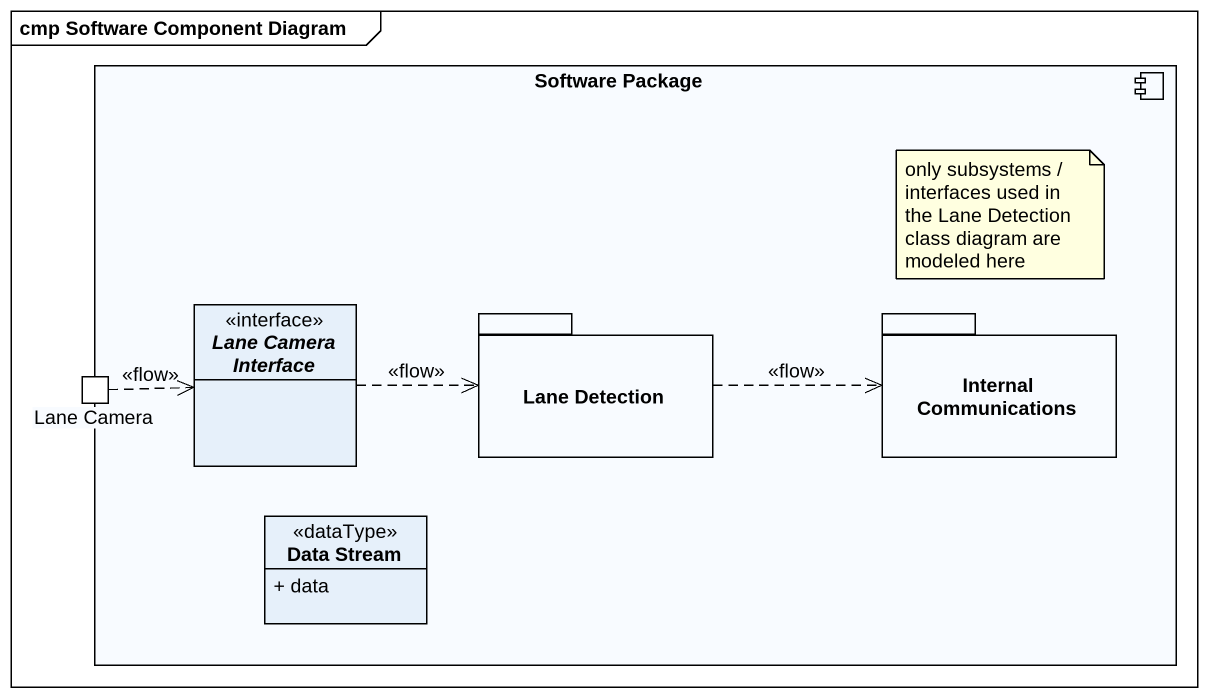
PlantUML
@startuml
mainframe cmp Software Component Diagram
allowmixing
hide circle
hide empty members
skinparam classAttributeIconSize 0
component "Software Package" as Software_Package {
  interface "Lane Camera Interface" as Lane_Camera_Interface
  package "Lane Detection" as Lane_Detection {
  }
  package "Internal Communications" as Internal_Communications {
  }
  port "Lane Camera" as Lane_Camera
  class "Data Stream" as Data_Stream <<dataType>> {
    + data
  }
}
Lane_Camera_Interface .right.> Lane_Detection : <<flow>>
Lane_Detection .right.> Internal_Communications : <<flow>>
Lane_Camera .right.> Lane_Camera_Interface : <<flow>>
note as N1
  only subsystems / interfaces used in the Lane Detection class diagram are modeled here
end note
@enduml
